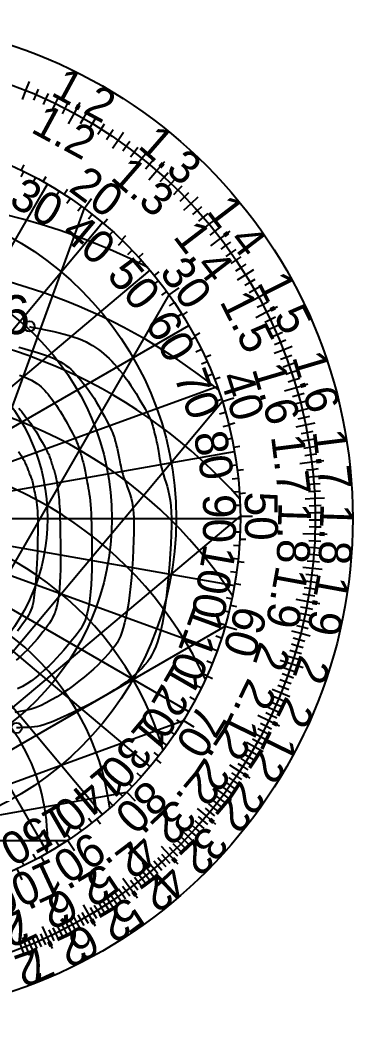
# Model space of a CAD drawing. Header units: metres. Extents: x -58 to 58, y -58 to 58.
# Drawn here: x 19.1 to 57.5, y -57.5 to 57.5 of the extents above; entities that cross this region are included whole.
import ezdxf
from ezdxf.enums import TextEntityAlignment as Align

# ---------------------------------------------------------------- set-up
doc = ezdxf.new("R2010")
doc.units = ezdxf.units.M
for name, color, linetype in [('CUT_REFERENCE', 1, 'Continuous'), ('ENGRAVE_AWA', 4, 'Continuous'), ('ENGRAVE_COMPASS', 5, 'Continuous'), ('ENGRAVE_LOG', 6, 'Continuous'), ('ENGRAVE_POLARS', 3, 'Continuous'), ('ENGRAVE_TEXT', 7, 'Continuous'), ('ENGRAVE_VMG', 2, 'Continuous')]:
    doc.layers.add(name, color=color, linetype=linetype)

msp = doc.modelspace()

# ---------------------------------------------------------------- linework, layer by layer
at = {"layer": 'CUT_REFERENCE'}
for radius in [57.5, 53.18, 44.54, 44.54]:
    msp.add_circle((0, 0), radius, dxfattribs=at)
at = {"layer": 'ENGRAVE_AWA'}
for p, q in [((0, 0), (22.27, 38.57)), ((0, -37.12), (26.53, 35.78)), ((0, 0), (28.63, 34.12)), ((0, 0), (34.12, 28.63)), ((0, -37.12), (36.32, 25.79)), ((0, 0), (38.57, 22.27)), ((0, 0), (41.85, 15.23)), ((0, -37.12), (42.45, 13.48)), ((0, 0), (43.86, 7.73)), ((0, -37.12), (44.54, 0.26)), ((0, 0), (44.54, 0)), ((0, 0), (43.86, -7.73)), ((0, 0), (41.85, -15.23)), ((0, 0), (38.57, -22.27)), ((0, 0), (34.12, -28.63)), ((0, 0), (28.63, -34.12)), ((0, 0), (22.27, -38.57)), ((0, -37.12), (42.77, -12.42)), ((0, -37.12), (37.96, -23.3)), ((0, -37.12), (31.41, -31.58)), ((0, -37.12), (24.62, -37.12))]:
    msp.add_line(p, q, dxfattribs=at)
for radius in [37.12, 29.69, 22.27]:
    msp.add_circle((0, 0), radius, dxfattribs=at)
for radius, start, end in [(74.23, 62.8732, 117.1268), (66.81, 51.0576, 128.9424), (59.39, 41.4908, 138.5092), (51.96, 32.8783, 147.1217), (44.54, 24.6243, 155.3757), (37.12, 16.2602, 163.7398), (29.69, 7.1808, 172.8192), (22.27, 356.1774, 183.8226)]:
    msp.add_arc((0, -37.12), radius, start, end, dxfattribs=at)
at = {"layer": 'ENGRAVE_COMPASS'}
for p, q in [((19.27, 40.16), (19.57, 40.79)), ((19.22, 39.4), (19.53, 40.03)), ((20.58, 38.71), (20.91, 39.33)), ((21.78, 38.85), (22.13, 39.46)), ((21.57, 37.36), (22.27, 38.57)), ((24.21, 37.39), (24.59, 37.97)), ((23.23, 37.18), (23.6, 37.77)), ((24.52, 36.35), (24.91, 36.93)), ((26.53, 35.78), (27.36, 36.9)), ((25.77, 35.47), (26.18, 36.03)), ((26.99, 34.55), (27.42, 35.1)), ((28.74, 34.02), (29.19, 34.56)), ((27.73, 33.05), (28.63, 34.12)), ((29.33, 32.58), (29.8, 33.1)), ((30.84, 32.14), (31.32, 32.65)), ((30.45, 31.54), (30.94, 32.04)), ((31.54, 30.45), (32.04, 30.94)), ((32.8, 30.13), (33.32, 30.61)), ((32.58, 29.33), (33.1, 29.8)), ((33.05, 27.73), (34.12, 28.63)), ((34.63, 28.01), (35.17, 28.45)), ((34.55, 26.99), (35.1, 27.42)), ((36.32, 25.79), (37.46, 26.6)), ((35.47, 25.77), (36.03, 26.18)), ((36.35, 24.52), (36.93, 24.91)), ((37.18, 23.23), (37.77, 23.6)), ((37.86, 23.47), (38.45, 23.84)), ((37.36, 21.57), (38.57, 22.27)), ((38.71, 20.58), (39.33, 20.91)), ((39.24, 21.06), (39.86, 21.4)), ((39.4, 19.22), (40.03, 19.53)), ((40.47, 18.59), (41.11, 18.88)), ((40.05, 17.83), (40.69, 18.12)), ((40.65, 16.42), (41.3, 16.68)), ((41.54, 16.06), (42.2, 16.31)), ((40.54, 14.75), (41.85, 15.23)), ((42.45, 13.48), (43.79, 13.9)), ((41.69, 13.55), (42.36, 13.76)), ((42.14, 12.08), (42.81, 12.28)), ((42.54, 10.61), (43.22, 10.78)), ((43.2, 10.86), (43.88, 11.03)), ((42.88, 9.11), (43.57, 9.26)), ((43.78, 8.21), (44.46, 8.34)), ((42.48, 7.49), (43.86, 7.73)), ((43.41, 6.1), (44.11, 6.2)), ((43.6, 4.58), (44.3, 4.66)), ((44.19, 5.56), (44.89, 5.65)), ((43.73, 3.06), (44.43, 3.11)), ((44.45, 2.9), (45.14, 2.95)), ((43.81, 1.53), (44.51, 1.55)), ((43.14, 0), (44.54, 0)), ((44.54, 0.26), (45.94, 0.26)), ((43.81, -1.53), (44.51, -1.55)), ((43.73, -3.06), (44.43, -3.11)), ((44.48, -2.37), (45.18, -2.4)), ((43.6, -4.58), (44.3, -4.66)), ((44.26, -4.96), (44.96, -5.04)), ((43.41, -6.1), (44.11, -6.2)), ((42.48, -7.49), (43.86, -7.73)), ((43.9, -7.5), (44.59, -7.62)), ((42.88, -9.11), (43.57, -9.26)), ((43.4, -9.99), (44.09, -10.15)), ((42.54, -10.61), (43.22, -10.78)), ((42.14, -12.08), (42.81, -12.28)), ((42.77, -12.42), (44.12, -12.81)), ((41.69, -13.55), (42.36, -13.76)), ((40.54, -14.75), (41.85, -15.23)), ((40.65, -16.42), (41.3, -16.68)), ((40.05, -17.83), (40.69, -18.12)), ((40.67, -18.15), (41.31, -18.44)), ((39.4, -19.22), (40.03, -19.53)), ((38.71, -20.58), (39.33, -20.91)), ((37.36, -21.57), (38.57, -22.27)), ((37.18, -23.23), (37.77, -23.6)), ((37.96, -23.3), (39.15, -24.03)), ((36.35, -24.52), (36.93, -24.91)), ((35.47, -25.77), (36.03, -26.18)), ((34.55, -26.99), (35.1, -27.42)), ((33.05, -27.73), (34.12, -28.63)), ((34.81, -27.79), (35.35, -28.23)), ((32.58, -29.33), (33.1, -29.8)), ((31.54, -30.45), (32.04, -30.94)), ((30.45, -31.54), (30.94, -32.04)), ((31.41, -31.58), (32.4, -32.57)), ((27.73, -33.05), (28.63, -34.12)), ((29.33, -32.58), (29.8, -33.1)), ((25.77, -35.47), (26.18, -36.03)), ((26.99, -34.55), (27.42, -35.1)), ((27.96, -34.67), (28.4, -35.22)), ((24.52, -36.35), (24.91, -36.93)), ((21.57, -37.36), (22.27, -38.57)), ((23.23, -37.18), (23.6, -37.77)), ((24.62, -37.12), (25.39, -38.28)), ((20.58, -38.71), (20.91, -39.33)), ((21.51, -39), (21.85, -39.61)), ((19.22, -39.4), (19.53, -40.03)), ((18.72, -40.42), (19.3, -41.69))]:
    msp.add_line(p, q, dxfattribs=at)
at = {"layer": 'ENGRAVE_LOG'}
for p, q in [((19.79, 49.36), (20.21, 50.4)), ((20.95, 48.88), (21.23, 49.52)), ((19.38, 48.32), (19.79, 49.36)), ((20.68, 48.23), (20.95, 48.88)), ((21.8, 47.74), (22.09, 48.37)), ((22.09, 48.37), (22.38, 49.01)), ((23.21, 47.85), (23.52, 48.48)), ((22.9, 47.22), (23.21, 47.85)), ((23.99, 46.68), (24.31, 47.3)), ((24.31, 47.3), (24.63, 47.92)), ((25.38, 46.73), (26.05, 47.96)), ((24.71, 45.5), (25.38, 46.73)), ((26.08, 45.54), (26.43, 46.15)), ((26.43, 46.15), (26.78, 46.75)), ((27.46, 45.54), (27.82, 46.14)), ((27.1, 44.94), (27.46, 45.54)), ((28.09, 44.33), (28.47, 44.92)), ((28.47, 44.92), (28.84, 45.51)), ((29.45, 44.28), (29.84, 44.86)), ((29.07, 43.7), (29.45, 44.28)), ((30.42, 43.62), (31.06, 44.54)), ((29.78, 42.7), (30.42, 43.62)), ((30.95, 42.39), (31.36, 42.95)), ((31.36, 42.95), (31.77, 43.52)), ((32.28, 42.26), (32.7, 42.82)), ((31.85, 41.71), (32.28, 42.26)), ((32.74, 41.02), (33.17, 41.56)), ((33.17, 41.56), (33.61, 42.11)), ((33.6, 40.31), (34.05, 40.85)), ((34.05, 40.85), (34.5, 41.39)), ((34.9, 40.12), (35.82, 41.18)), ((33.98, 39.07), (34.9, 40.12)), ((35.26, 38.87), (35.73, 39.38)), ((35.73, 39.38), (36.2, 39.9)), ((36.54, 38.64), (37.02, 39.14)), ((36.06, 38.13), (36.54, 38.64)), ((37.33, 37.87), (37.82, 38.37)), ((36.84, 37.38), (37.33, 37.87)), ((37.6, 36.61), (38.1, 37.1)), ((38.1, 37.1), (38.6, 37.59)), ((38.84, 36.32), (39.66, 37.09)), ((38.02, 35.56), (38.84, 36.32)), ((39.57, 35.53), (40.09, 36)), ((39.05, 35.07), (39.57, 35.53)), ((39.74, 34.28), (40.27, 34.74)), ((40.27, 34.74), (40.8, 35.19)), ((40.41, 33.48), (40.95, 33.93)), ((40.95, 33.93), (41.49, 34.38)), ((41.61, 33.12), (42.16, 33.55)), ((41.06, 32.68), (41.61, 33.12)), ((41.14, 31.45), (42.25, 32.3)), ((42.25, 32.3), (43.36, 33.15)), ((42.31, 31.05), (42.87, 31.47)), ((42.87, 31.47), (43.43, 31.88)), ((42.9, 30.23), (43.47, 30.64)), ((43.47, 30.64), (44.04, 31.04)), ((44.05, 29.8), (44.63, 30.19)), ((43.47, 29.41), (44.05, 29.8)), ((44.02, 28.57), (44.61, 28.96)), ((44.61, 28.96), (45.19, 29.34)), ((44.19, 27.52), (45.14, 28.11)), ((45.14, 28.11), (46.1, 28.7)), ((45.66, 27.26), (46.26, 27.62)), ((45.06, 26.9), (45.66, 27.26)), ((46.16, 26.4), (46.77, 26.75)), ((45.56, 26.05), (46.16, 26.4)), ((46.03, 25.21), (46.64, 25.54)), ((46.64, 25.54), (47.26, 25.88)), ((46.49, 24.36), (47.11, 24.68)), ((47.11, 24.68), (47.73, 25.01)), ((47.55, 23.82), (48.8, 24.44)), ((46.3, 23.19), (47.55, 23.82)), ((47.97, 22.95), (48.6, 23.25)), ((47.34, 22.65), (47.97, 22.95)), ((47.74, 21.79), (48.38, 22.08)), ((48.38, 22.08), (49.01, 22.37)), ((48.12, 20.94), (48.77, 21.21)), ((48.77, 21.21), (49.41, 21.49)), ((48.49, 20.08), (49.13, 20.34)), ((49.13, 20.34), (49.78, 20.61)), ((49.49, 19.47), (50.53, 19.88)), ((48.44, 19.06), (49.49, 19.47)), ((49.16, 18.36), (49.82, 18.6)), ((49.82, 18.6), (50.48, 18.85)), ((49.48, 17.5), (50.14, 17.73)), ((50.14, 17.73), (50.8, 17.96)), ((49.77, 16.64), (50.44, 16.86)), ((50.44, 16.86), (51.1, 17.08)), ((50.72, 15.99), (51.39, 16.2)), ((49.64, 14.72), (50.99, 15.12)), ((50.05, 15.78), (50.72, 15.99)), ((50.99, 15.12), (52.33, 15.52)), ((50.56, 14.06), (51.24, 14.25)), ((51.24, 14.25), (51.91, 14.44)), ((50.79, 13.21), (51.47, 13.38)), ((51.47, 13.38), (52.15, 13.56)), ((51.69, 12.52), (52.37, 12.68)), ((51.01, 12.35), (51.69, 12.52)), ((51.2, 11.5), (51.89, 11.65)), ((51.89, 11.65), (52.57, 11.81)), ((50.98, 10.56), (52.07, 10.79)), ((52.07, 10.79), (53.17, 11.02)), ((51.56, 9.8), (52.24, 9.93)), ((52.24, 9.93), (52.93, 10.06)), ((51.71, 8.95), (52.4, 9.07)), ((51.85, 8.11), (52.54, 8.22)), ((52.4, 9.07), (53.09, 9.19)), ((52.54, 8.22), (53.23, 8.33)), ((51.97, 7.27), (52.67, 7.37)), ((52.67, 7.37), (53.36, 7.46)), ((51.39, 6.34), (52.78, 6.52)), ((52.78, 6.52), (54.17, 6.69)), ((52.18, 5.6), (52.88, 5.67)), ((52.26, 4.77), (52.96, 4.83)), ((52.88, 5.67), (53.57, 5.75)), ((52.96, 4.83), (53.66, 4.89)), ((52.33, 3.94), (53.03, 3.99)), ((53.03, 3.99), (53.73, 4.04)), ((52.01, 2.28), (53.13, 2.33)), ((52.39, 3.11), (53.09, 3.16)), ((53.09, 3.16), (53.79, 3.2)), ((53.13, 2.33), (54.25, 2.37)), ((52.46, 1.48), (53.16, 1.5)), ((53.16, 1.5), (53.86, 1.52)), ((52.48, 0.67), (53.18, 0.68)), ((53.18, 0.68), (53.88, 0.69)), ((52.47, -0.94), (53.17, -0.95)), ((52.48, -0.14), (53.18, -0.14)), ((53.17, -0.95), (53.87, -0.97)), ((53.18, -0.14), (53.88, -0.14)), ((51.75, -1.72), (53.15, -1.76)), ((53.15, -1.76), (54.55, -1.81)), ((52.37, -3.32), (53.07, -3.36)), ((52.42, -2.53), (53.12, -2.56)), ((53.07, -3.36), (53.77, -3.41)), ((53.12, -2.56), (53.82, -2.6)), ((52.32, -4.1), (53.02, -4.16)), ((53.02, -4.16), (53.72, -4.21)), ((51.76, -5.61), (52.87, -5.73)), ((52.25, -4.88), (52.95, -4.94)), ((52.87, -5.73), (53.98, -5.85)), ((52.95, -4.94), (53.65, -5.01)), ((52.09, -6.42), (52.78, -6.5)), ((52.78, -6.5), (53.48, -6.59)), ((51.88, -7.94), (52.57, -8.04)), ((51.99, -7.18), (52.68, -7.28)), ((52.57, -8.04), (53.26, -8.15)), ((52.68, -7.28), (53.37, -7.37)), ((51.76, -8.69), (52.45, -8.8)), ((52.45, -8.8), (53.14, -8.92)), ((50.94, -9.3), (52.31, -9.56)), ((51.49, -10.17), (52.17, -10.3)), ((52.17, -10.3), (52.86, -10.44)), ((52.31, -9.56), (53.69, -9.81)), ((51.34, -10.9), (52.02, -11.05)), ((52.02, -11.05), (52.7, -11.19)), ((51.01, -12.35), (51.69, -12.51)), ((51.18, -11.63), (51.86, -11.78)), ((51.69, -12.51), (52.37, -12.68)), ((51.86, -11.78), (52.54, -11.94)), ((50.42, -12.96), (51.51, -13.24)), ((50.64, -13.77), (51.32, -13.95)), ((51.51, -13.24), (52.59, -13.52)), ((50.45, -14.47), (51.12, -14.67)), ((51.12, -14.67), (51.79, -14.86)), ((51.32, -13.95), (51.99, -14.14)), ((50.03, -15.86), (50.69, -16.07)), ((50.24, -15.17), (50.91, -15.37)), ((50.69, -16.07), (51.36, -16.28)), ((50.91, -15.37), (51.58, -15.57)), ((49.14, -16.32), (50.47, -16.76)), ((49.58, -17.22), (50.24, -17.45)), ((50.47, -16.76), (51.8, -17.2)), ((49.34, -17.89), (50, -18.12)), ((50, -18.12), (50.65, -18.36)), ((50.24, -17.45), (50.9, -17.68)), ((48.84, -19.21), (49.49, -19.46)), ((49.09, -18.55), (49.75, -18.8)), ((49.49, -19.46), (50.14, -19.72)), ((49.75, -18.8), (50.4, -19.04)), ((48.19, -19.7), (49.23, -20.12)), ((48.31, -20.5), (48.96, -20.77)), ((49.23, -20.12), (50.26, -20.54)), ((47.75, -21.77), (48.39, -22.06)), ((48.04, -21.14), (48.68, -21.42)), ((48.68, -21.42), (49.32, -21.7)), ((48.96, -20.77), (49.6, -21.05)), ((46.54, -22.7), (47.8, -23.31)), ((47.46, -22.39), (48.1, -22.69)), ((48.1, -22.69), (48.73, -22.99)), ((48.39, -22.06), (49.03, -22.35)), ((46.87, -23.61), (47.49, -23.93)), ((47.49, -23.93), (48.12, -24.24)), ((47.8, -23.31), (49.06, -23.93)), ((46.24, -24.81), (46.86, -25.14)), ((46.56, -24.22), (47.18, -24.54)), ((46.86, -25.14), (47.48, -25.47)), ((47.18, -24.54), (47.8, -24.86)), ((45.23, -25.78), (46.2, -26.33)), ((45.92, -25.4), (46.54, -25.74)), ((46.2, -26.33), (47.18, -26.89)), ((46.54, -25.74), (47.15, -26.08)), ((44.92, -27.13), (45.52, -27.49)), ((45.26, -26.56), (45.87, -26.91)), ((45.52, -27.49), (46.12, -27.85)), ((45.87, -26.91), (46.47, -27.27)), ((43.29, -28.41), (44.46, -29.18)), ((44.23, -28.24), (44.82, -28.62)), ((44.58, -27.69), (45.18, -28.06)), ((44.82, -28.62), (45.41, -29)), ((45.18, -28.06), (45.77, -28.43)), ((43.15, -29.87), (43.73, -30.26)), ((43.52, -29.33), (44.1, -29.72)), ((44.1, -29.72), (44.68, -30.11)), ((44.46, -29.18), (45.63, -29.94)), ((42.41, -30.91), (42.97, -31.33)), ((42.78, -30.39), (43.35, -30.8)), ((43.35, -30.8), (43.92, -31.2)), ((43.73, -30.26), (44.3, -30.66)), ((41.65, -31.93), (42.2, -32.36)), ((41.69, -31.17), (42.59, -31.85)), ((42.59, -31.85), (43.49, -32.52)), ((42.97, -31.33), (43.54, -31.74)), ((40.87, -32.92), (41.41, -33.36)), ((41.26, -32.43), (41.81, -32.86)), ((41.81, -32.86), (42.36, -33.3)), ((42.2, -32.36), (42.76, -32.78)), ((39.54, -33.44), (40.61, -34.34)), ((39.67, -34.36), (40.2, -34.82)), ((40.47, -33.41), (41.01, -33.86)), ((40.61, -34.34), (41.67, -35.25)), ((41.01, -33.86), (41.55, -34.3)), ((41.41, -33.36), (41.96, -33.8)), ((38.85, -35.28), (39.37, -35.76)), ((39.26, -34.83), (39.78, -35.29)), ((39.78, -35.29), (40.31, -35.76)), ((40.2, -34.82), (40.73, -35.28)), ((37.59, -36.62), (38.09, -37.11)), ((37.71, -35.89), (38.52, -36.66)), ((38.43, -35.74), (38.95, -36.21)), ((38.52, -36.66), (39.33, -37.44)), ((38.95, -36.21), (39.46, -36.69)), ((39.37, -35.76), (39.88, -36.23)), ((35.4, -37.79), (36.35, -38.81)), ((36.31, -37.89), (36.79, -38.4)), ((36.74, -37.47), (37.23, -37.97)), ((37.17, -37.05), (37.66, -37.54)), ((37.66, -37.54), (38.16, -38.04)), ((38.09, -37.11), (38.6, -37.6)), ((35.44, -38.71), (35.91, -39.22)), ((36.35, -38.81), (37.31, -39.84)), ((36.79, -38.4), (37.28, -38.9)), ((37.23, -37.97), (37.72, -38.47)), ((33.39, -39.94), (34.11, -40.8)), ((34.11, -39.88), (34.57, -40.41)), ((34.56, -39.5), (35.02, -40.02)), ((35, -39.11), (35.46, -39.63)), ((35.02, -40.02), (35.48, -40.55)), ((35.46, -39.63), (35.93, -40.15)), ((35.91, -39.22), (36.38, -39.74)), ((32.31, -41.36), (32.74, -41.91)), ((32.76, -41), (33.2, -41.54)), ((33.21, -40.63), (33.66, -41.17)), ((33.66, -41.17), (34.1, -41.72)), ((34.11, -40.8), (34.83, -41.66)), ((34.57, -40.41), (35.02, -40.95)), ((30.93, -42.39), (31.35, -42.96)), ((30.98, -41.49), (31.81, -42.62)), ((31.85, -41.71), (32.28, -42.26)), ((32.28, -42.26), (32.7, -42.82)), ((32.74, -41.91), (33.17, -42.46)), ((33.2, -41.54), (33.64, -42.09)), ((28.84, -43.34), (29.46, -44.27)), ((29.54, -43.37), (29.94, -43.95)), ((30.01, -43.05), (30.41, -43.63)), ((30.41, -43.63), (30.81, -44.2)), ((30.47, -42.73), (30.88, -43.3)), ((30.88, -43.3), (31.29, -43.87)), ((31.35, -42.96), (31.76, -43.52)), ((31.81, -42.62), (32.65, -43.74)), ((26.37, -44.56), (27.08, -45.77)), ((27.67, -44.59), (28.04, -45.19)), ((28.14, -44.3), (28.51, -44.89)), ((28.61, -44), (28.99, -44.58)), ((28.99, -44.58), (29.37, -45.17)), ((29.46, -44.27), (30.09, -45.2)), ((29.94, -43.95), (30.33, -44.53)), ((25.3, -45.98), (25.63, -46.59)), ((25.77, -45.72), (26.12, -46.33)), ((26.25, -45.44), (26.6, -46.05)), ((27.08, -45.77), (27.79, -46.97)), ((27.2, -44.88), (27.56, -45.48)), ((27.56, -45.48), (27.92, -46.08)), ((28.04, -45.19), (28.41, -45.78)), ((28.51, -44.89), (28.89, -45.48)), ((21.64, -47.04), (22.23, -48.31)), ((23.38, -46.98), (23.69, -47.61)), ((23.86, -46.74), (24.18, -47.37)), ((24.14, -46.12), (24.66, -47.11)), ((24.66, -47.11), (25.18, -48.11)), ((24.82, -46.24), (25.15, -46.86)), ((25.15, -46.86), (25.48, -47.47)), ((25.63, -46.59), (25.97, -47.21)), ((26.12, -46.33), (26.46, -46.94)), ((26.6, -46.05), (26.95, -46.66)), ((20.97, -48.11), (21.25, -48.75)), ((21.46, -47.89), (21.74, -48.53)), ((22.42, -47.45), (22.72, -48.08)), ((22.72, -48.08), (23.02, -48.72)), ((22.9, -47.22), (23.21, -47.85)), ((23.21, -47.85), (23.51, -48.48)), ((23.69, -47.61), (24, -48.24)), ((24.18, -47.37), (24.5, -47.99)), ((19.04, -48.9), (19.29, -49.56)), ((19.37, -48.32), (19.78, -49.36)), ((19.78, -49.36), (20.2, -50.4)), ((20.01, -48.52), (20.27, -49.16)), ((20.27, -49.16), (20.54, -49.81)), ((20.49, -48.31), (20.76, -48.96)), ((20.76, -48.96), (21.04, -49.6)), ((21.25, -48.75), (21.53, -49.39)), ((21.74, -48.53), (22.03, -49.17)), ((22.23, -48.31), (22.82, -49.58)), ((19.29, -49.56), (19.55, -50.21))]:
    msp.add_line(p, q, dxfattribs=at)
at = {"layer": 'ENGRAVE_POLARS'}
for p, q in [((20.18, 22.15), (20.48, 22.08)), ((20.48, 22.08), (20.87, 22)), ((20.87, 22), (21.33, 21.9)), ((21.33, 21.9), (21.85, 21.79)), ((21.85, 21.79), (22.41, 21.68)), ((22.41, 21.68), (23, 21.55)), ((23, 21.55), (23.6, 21.41)), ((23.6, 21.41), (24.2, 21.26)), ((24.2, 21.26), (24.79, 21.1)), ((24.79, 21.1), (25.35, 20.93)), ((25.35, 20.93), (25.86, 20.75)), ((25.86, 20.75), (26.32, 20.56)), ((18.98, 19.76), (19.55, 19.6)), ((19.55, 19.6), (20.14, 19.43)), ((26.32, 20.56), (26.73, 20.36)), ((26.73, 20.36), (27.11, 20.16)), ((27.11, 20.16), (27.47, 19.95)), ((27.47, 19.95), (27.82, 19.73)), ((27.82, 19.73), (28.15, 19.49)), ((20.14, 19.43), (20.74, 19.26)), ((20.74, 19.26), (21.34, 19.07)), ((21.34, 19.07), (21.92, 18.88)), ((21.92, 18.88), (22.47, 18.68)), ((22.47, 18.68), (22.96, 18.48)), ((22.96, 18.48), (23.39, 18.27)), ((28.15, 19.49), (28.47, 19.25)), ((28.47, 19.25), (28.78, 19)), ((28.78, 19), (29.09, 18.73)), ((29.09, 18.73), (29.39, 18.44)), ((29.39, 18.44), (29.68, 18.14)), ((23.39, 18.27), (23.76, 18.07)), ((23.76, 18.07), (24.09, 17.86)), ((24.09, 17.86), (24.4, 17.65)), ((24.4, 17.65), (24.69, 17.44)), ((24.69, 17.44), (24.95, 17.21)), ((29.68, 18.14), (29.98, 17.82)), ((29.98, 17.82), (30.29, 17.49)), ((30.29, 17.49), (30.6, 17.12)), ((19.05, 16.55), (19.56, 16.35)), ((19.56, 16.35), (20.02, 16.15)), ((20.02, 16.15), (20.42, 15.95)), ((24.95, 17.21), (25.2, 16.98)), ((25.2, 16.98), (25.44, 16.74)), ((25.44, 16.74), (25.67, 16.49)), ((25.67, 16.49), (25.89, 16.23)), ((25.89, 16.23), (26.12, 15.96)), ((30.6, 17.12), (30.92, 16.72)), ((30.92, 16.72), (31.24, 16.28)), ((31.24, 16.28), (31.57, 15.83)), ((20.42, 15.95), (20.75, 15.76)), ((20.75, 15.76), (21.05, 15.56)), ((21.05, 15.56), (21.31, 15.37)), ((21.31, 15.37), (21.55, 15.17)), ((21.55, 15.17), (21.77, 14.97)), ((21.77, 14.97), (21.97, 14.77)), ((26.12, 15.96), (26.36, 15.66)), ((26.36, 15.66), (26.6, 15.36)), ((26.6, 15.36), (26.85, 15.02)), ((26.85, 15.02), (27.11, 14.66)), ((31.57, 15.83), (31.88, 15.35)), ((31.88, 15.35), (32.19, 14.88)), ((21.97, 14.77), (22.16, 14.55)), ((22.16, 14.55), (22.34, 14.33)), ((22.34, 14.33), (22.51, 14.1)), ((22.51, 14.1), (22.7, 13.86)), ((22.7, 13.86), (22.88, 13.6)), ((27.11, 14.66), (27.37, 14.27)), ((27.37, 14.27), (27.64, 13.86)), ((27.64, 13.86), (27.89, 13.44)), ((32.19, 14.88), (32.49, 14.4)), ((32.49, 14.4), (32.78, 13.93)), ((32.78, 13.93), (33.05, 13.47)), ((18.96, 12.73), (19.12, 12.55)), ((22.88, 13.6), (23.09, 13.33)), ((23.09, 13.33), (23.3, 13.03)), ((23.3, 13.03), (23.52, 12.71)), ((23.52, 12.71), (23.73, 12.37)), ((27.89, 13.44), (28.15, 13.01)), ((28.15, 13.01), (28.39, 12.58)), ((33.05, 13.47), (33.3, 13.04)), ((33.3, 13.04), (33.53, 12.64)), ((19.12, 12.55), (19.28, 12.36)), ((19.28, 12.36), (19.43, 12.16)), ((19.43, 12.16), (19.59, 11.96)), ((19.59, 11.96), (19.75, 11.74)), ((19.75, 11.74), (19.93, 11.51)), ((19.93, 11.51), (20.12, 11.26)), ((23.73, 12.37), (23.95, 12.01)), ((23.95, 12.01), (24.17, 11.64)), ((24.17, 11.64), (24.38, 11.27)), ((28.39, 12.58), (28.62, 12.16)), ((28.62, 12.16), (28.85, 11.76)), ((28.85, 11.76), (29.05, 11.38)), ((33.53, 12.64), (33.73, 12.28)), ((33.73, 12.28), (33.9, 11.95)), ((33.9, 11.95), (34.05, 11.65)), ((34.05, 11.65), (34.17, 11.38)), ((20.12, 11.26), (20.31, 10.98)), ((20.31, 10.98), (20.51, 10.69)), ((20.51, 10.69), (20.71, 10.38)), ((20.71, 10.38), (20.91, 10.07)), ((24.38, 11.27), (24.59, 10.9)), ((24.59, 10.9), (24.79, 10.53)), ((24.79, 10.53), (24.97, 10.18)), ((29.05, 11.38), (29.24, 11.02)), ((29.24, 11.02), (29.4, 10.7)), ((29.4, 10.7), (29.54, 10.41)), ((29.54, 10.41), (29.67, 10.15)), ((34.17, 11.38), (34.27, 11.13)), ((34.27, 11.13), (34.35, 10.89)), ((34.35, 10.89), (34.42, 10.66)), ((34.42, 10.66), (34.48, 10.44)), ((34.48, 10.44), (34.54, 10.23)), ((20.91, 10.07), (21.1, 9.75)), ((21.1, 9.75), (21.29, 9.43)), ((21.29, 9.43), (21.47, 9.12)), ((24.97, 10.18), (25.15, 9.85)), ((25.15, 9.85), (25.3, 9.54)), ((25.3, 9.54), (25.45, 9.26)), ((25.45, 9.26), (25.57, 9.01)), ((29.67, 10.15), (29.77, 9.91)), ((29.77, 9.91), (29.85, 9.69)), ((29.85, 9.69), (29.93, 9.48)), ((29.93, 9.48), (29.99, 9.29)), ((29.99, 9.29), (30.04, 9.1)), ((34.54, 10.23), (34.59, 10.01)), ((34.59, 10.01), (34.64, 9.79)), ((34.64, 9.79), (34.69, 9.56)), ((34.69, 9.56), (34.76, 9.31)), ((34.76, 9.31), (34.82, 9.07)), ((21.47, 9.12), (21.65, 8.82)), ((21.65, 8.82), (21.8, 8.54)), ((21.8, 8.54), (21.95, 8.28)), ((21.95, 8.28), (22.08, 8.04)), ((25.57, 9.01), (25.67, 8.78)), ((25.67, 8.78), (25.76, 8.58)), ((25.76, 8.58), (25.83, 8.38)), ((25.83, 8.38), (25.9, 8.2)), ((25.9, 8.2), (25.95, 8.03)), ((30.04, 9.1), (30.09, 8.91)), ((30.09, 8.91), (30.14, 8.72)), ((30.14, 8.72), (30.19, 8.53)), ((30.19, 8.53), (30.24, 8.33)), ((30.24, 8.33), (30.3, 8.12)), ((30.3, 8.12), (30.35, 7.91)), ((34.82, 9.07), (34.87, 8.84)), ((34.87, 8.84), (34.92, 8.62)), ((34.92, 8.62), (34.96, 8.41)), ((34.96, 8.41), (35, 8.2)), ((35, 8.2), (35.03, 7.98)), ((18.94, 7.72), (19.09, 7.48)), ((19.09, 7.48), (19.23, 7.25)), ((19.23, 7.25), (19.36, 7.04)), ((19.36, 7.04), (19.46, 6.86)), ((22.08, 8.04), (22.19, 7.82)), ((22.19, 7.82), (22.29, 7.63)), ((22.29, 7.63), (22.37, 7.45)), ((22.37, 7.45), (22.45, 7.29)), ((22.45, 7.29), (22.51, 7.13)), ((22.51, 7.13), (22.56, 6.99)), ((22.56, 6.99), (22.61, 6.85)), ((25.95, 8.03), (26, 7.87)), ((26, 7.87), (26.05, 7.71)), ((26.05, 7.71), (26.09, 7.55)), ((26.09, 7.55), (26.13, 7.38)), ((26.13, 7.38), (26.18, 7.21)), ((26.18, 7.21), (26.23, 7.03)), ((26.23, 7.03), (26.28, 6.85)), ((30.35, 7.91), (30.4, 7.71)), ((30.4, 7.71), (30.44, 7.52)), ((30.44, 7.52), (30.48, 7.33)), ((30.48, 7.33), (30.51, 7.15)), ((30.51, 7.15), (30.54, 6.96)), ((30.54, 6.96), (30.58, 6.76)), ((35.03, 7.98), (35.07, 7.74)), ((35.07, 7.74), (35.11, 7.5)), ((35.11, 7.5), (35.15, 7.22)), ((35.15, 7.22), (35.2, 6.93)), ((35.2, 6.93), (35.26, 6.6)), ((19.46, 6.86), (19.56, 6.69)), ((19.56, 6.69), (19.64, 6.54)), ((19.64, 6.54), (19.71, 6.4)), ((19.71, 6.4), (19.77, 6.27)), ((19.77, 6.27), (19.82, 6.14)), ((19.82, 6.14), (19.87, 6.02)), ((19.87, 6.02), (19.92, 5.9)), ((19.92, 5.9), (19.96, 5.78)), ((19.96, 5.78), (20.01, 5.65)), ((22.61, 6.85), (22.66, 6.71)), ((22.66, 6.71), (22.7, 6.57)), ((22.7, 6.57), (22.74, 6.43)), ((22.74, 6.43), (22.79, 6.28)), ((22.79, 6.28), (22.84, 6.12)), ((22.84, 6.12), (22.89, 5.96)), ((22.89, 5.96), (22.94, 5.82)), ((22.94, 5.82), (22.99, 5.68)), ((26.28, 6.85), (26.33, 6.68)), ((26.33, 6.68), (26.38, 6.51)), ((26.38, 6.51), (26.42, 6.35)), ((26.42, 6.35), (26.46, 6.19)), ((26.46, 6.19), (26.5, 6.03)), ((26.5, 6.03), (26.54, 5.85)), ((26.54, 5.85), (26.58, 5.67)), ((30.58, 6.76), (30.62, 6.54)), ((30.62, 6.54), (30.66, 6.31)), ((30.66, 6.31), (30.72, 6.05)), ((30.72, 6.05), (30.78, 5.76)), ((30.78, 5.76), (30.85, 5.44)), ((35.26, 6.6), (35.33, 6.23)), ((35.33, 6.23), (35.42, 5.84)), ((35.42, 5.84), (35.53, 5.45)), ((20.01, 5.65), (20.06, 5.52)), ((20.06, 5.52), (20.11, 5.39)), ((20.11, 5.39), (20.16, 5.25)), ((20.16, 5.25), (20.21, 5.12)), ((20.21, 5.12), (20.26, 5)), ((20.26, 5), (20.31, 4.88)), ((20.31, 4.88), (20.36, 4.76)), ((20.36, 4.76), (20.4, 4.64)), ((20.4, 4.64), (20.45, 4.51)), ((22.99, 5.68), (23.04, 5.54)), ((23.04, 5.54), (23.09, 5.4)), ((23.09, 5.4), (23.13, 5.26)), ((23.13, 5.26), (23.17, 5.11)), ((23.17, 5.11), (23.21, 4.95)), ((23.21, 4.95), (23.25, 4.77)), ((23.25, 4.77), (23.29, 4.58)), ((26.58, 5.67), (26.62, 5.47)), ((26.62, 5.47), (26.66, 5.24)), ((26.66, 5.24), (26.7, 4.99)), ((26.7, 4.99), (26.75, 4.72)), ((26.75, 4.72), (26.8, 4.42)), ((30.85, 5.44), (30.95, 5.1)), ((30.95, 5.1), (31.06, 4.76)), ((31.06, 4.76), (31.19, 4.41)), ((35.53, 5.45), (35.65, 5.05)), ((35.65, 5.05), (35.79, 4.63)), ((35.79, 4.63), (35.93, 4.19)), ((20.45, 4.51), (20.49, 4.37)), ((20.49, 4.37), (20.53, 4.21)), ((20.53, 4.21), (20.57, 4.04)), ((20.57, 4.04), (20.62, 3.86)), ((20.62, 3.86), (20.66, 3.64)), ((20.66, 3.64), (20.71, 3.42)), ((23.29, 4.58), (23.33, 4.36)), ((23.33, 4.36), (23.37, 4.12)), ((23.37, 4.12), (23.4, 3.87)), ((23.4, 3.87), (23.44, 3.61)), ((23.44, 3.61), (23.47, 3.34)), ((26.8, 4.42), (26.85, 4.13)), ((26.85, 4.13), (26.91, 3.83)), ((26.91, 3.83), (26.97, 3.51)), ((26.97, 3.51), (27.03, 3.18)), ((31.19, 4.41), (31.34, 4.05)), ((31.34, 4.05), (31.48, 3.67)), ((31.48, 3.67), (31.63, 3.27)), ((35.93, 4.19), (36.07, 3.73)), ((36.07, 3.73), (36.2, 3.23)), ((20.71, 3.42), (20.75, 3.19)), ((20.75, 3.19), (20.8, 2.96)), ((20.8, 2.96), (20.85, 2.72)), ((20.85, 2.72), (20.9, 2.46)), ((20.9, 2.46), (20.95, 2.19)), ((23.47, 3.34), (23.51, 3.07)), ((23.51, 3.07), (23.54, 2.78)), ((23.54, 2.78), (23.58, 2.47)), ((23.58, 2.47), (23.61, 2.14)), ((27.03, 3.18), (27.09, 2.83)), ((27.09, 2.83), (27.14, 2.45)), ((27.14, 2.45), (27.2, 2.04)), ((31.63, 3.27), (31.78, 2.83)), ((31.78, 2.83), (31.91, 2.36)), ((31.91, 2.36), (32.03, 1.84)), ((36.2, 3.23), (36.32, 2.68)), ((36.32, 2.68), (36.42, 2.1)), ((20.95, 2.19), (20.99, 1.89)), ((20.99, 1.89), (21.04, 1.58)), ((21.04, 1.58), (21.07, 1.23)), ((21.07, 1.23), (21.1, 0.86)), ((23.61, 2.14), (23.63, 1.78)), ((23.63, 1.78), (23.66, 1.39)), ((23.66, 1.39), (23.68, 0.97)), ((27.2, 2.04), (27.24, 1.6)), ((27.24, 1.6), (27.28, 1.11)), ((32.03, 1.84), (32.12, 1.28)), ((32.12, 1.28), (32.19, 0.67)), ((36.42, 2.1), (36.5, 1.46)), ((36.5, 1.46), (36.55, 0.76)), ((21.1, 0.86), (21.12, 0.45)), ((21.12, 0.45), (21.14, 0)), ((21.14, 0), (21.14, -0.51)), ((23.68, 0.97), (23.7, 0.51)), ((23.7, 0.51), (23.71, 0)), ((23.71, 0), (23.72, -0.57)), ((27.28, 1.11), (27.31, 0.58)), ((27.31, 0.58), (27.33, 0)), ((27.33, 0), (27.35, -0.66)), ((32.19, 0.67), (32.23, 0)), ((32.23, 0), (32.24, -0.76)), ((36.55, 0.76), (36.57, 0)), ((36.57, 0), (36.57, -0.86)), ((21.14, -0.51), (21.14, -1.08)), ((21.14, -1.08), (21.14, -1.71)), ((23.72, -0.57), (23.73, -1.22)), ((27.35, -0.66), (27.36, -1.41)), ((32.24, -0.76), (32.23, -1.63)), ((36.57, -0.86), (36.54, -1.84)), ((21.14, -1.71), (21.13, -2.38)), ((23.73, -1.22), (23.75, -1.94)), ((23.75, -1.94), (23.76, -2.7)), ((27.36, -1.41), (27.37, -2.23)), ((27.37, -2.23), (27.38, -3.1)), ((32.23, -1.63), (32.21, -2.58)), ((36.54, -1.84), (36.49, -2.92)), ((21.12, -3.07), (21.1, -3.78)), ((21.13, -2.38), (21.12, -3.07)), ((23.76, -2.7), (23.77, -3.49)), ((27.38, -3.1), (27.39, -4.01)), ((32.21, -2.58), (32.17, -3.59)), ((36.49, -2.92), (36.43, -4.07)), ((21.07, -4.5), (21.05, -5.19)), ((21.1, -3.78), (21.07, -4.5)), ((23.77, -3.49), (23.78, -4.29)), ((23.78, -4.29), (23.77, -5.1)), ((27.39, -4.01), (27.38, -4.94)), ((32.17, -3.59), (32.11, -4.65)), ((36.43, -4.07), (36.35, -5.26)), ((21.05, -5.19), (21.01, -5.87)), ((23.77, -5.1), (23.76, -5.89)), ((27.38, -4.94), (27.37, -5.87)), ((32.04, -5.72), (31.95, -6.8)), ((32.11, -4.65), (32.04, -5.72)), ((36.35, -5.26), (36.25, -6.48)), ((20.97, -6.5), (20.93, -7.08)), ((21.01, -5.87), (20.97, -6.5)), ((23.74, -6.65), (23.71, -7.37)), ((23.76, -5.89), (23.74, -6.65)), ((27.34, -6.78), (27.3, -7.65)), ((27.37, -5.87), (27.34, -6.78)), ((31.95, -6.8), (31.85, -7.85)), ((36.25, -6.48), (36.14, -7.69)), ((20.88, -7.6), (20.83, -8.05)), ((20.93, -7.08), (20.88, -7.6)), ((23.66, -8.02), (23.6, -8.59)), ((23.71, -7.37), (23.66, -8.02)), ((27.3, -7.65), (27.25, -8.46)), ((31.85, -7.85), (31.74, -8.86)), ((36.14, -7.69), (36.01, -8.87)), ((20.71, -9.15), (20.67, -9.46)), ((20.75, -8.82), (20.71, -9.15)), ((20.79, -8.46), (20.75, -8.82)), ((20.83, -8.05), (20.79, -8.46)), ((23.53, -9.09), (23.46, -9.53)), ((23.6, -8.59), (23.53, -9.09)), ((27.25, -8.46), (27.17, -9.21)), ((31.74, -8.86), (31.61, -9.8)), ((36.01, -8.87), (35.87, -10.01)), ((20.47, -10.29), (20.36, -10.56)), ((20.55, -10.02), (20.47, -10.29)), ((20.62, -9.74), (20.55, -10.02)), ((20.67, -9.46), (20.62, -9.74)), ((23.3, -10.28), (23.21, -10.6)), ((23.39, -9.93), (23.3, -10.28)), ((23.46, -9.53), (23.39, -9.93)), ((27.08, -9.86), (26.98, -10.42)), ((27.17, -9.21), (27.08, -9.86)), ((31.61, -9.8), (31.47, -10.65)), ((35.87, -10.01), (35.71, -11.07)), ((19.88, -11.48), (19.66, -11.83)), ((20.08, -11.15), (19.88, -11.48)), ((20.23, -10.85), (20.08, -11.15)), ((20.36, -10.56), (20.23, -10.85)), ((22.84, -11.47), (22.68, -11.76)), ((22.98, -11.19), (22.84, -11.47)), ((23.1, -10.9), (22.98, -11.19)), ((23.21, -10.6), (23.1, -10.9)), ((26.74, -11.34), (26.61, -11.73)), ((26.86, -10.91), (26.74, -11.34)), ((26.98, -10.42), (26.86, -10.91)), ((31.32, -11.4), (31.17, -12.04)), ((31.47, -10.65), (31.32, -11.4)), ((35.71, -11.07), (35.54, -12.03)), ((19.12, -12.59), (18.81, -12.98)), ((19.4, -12.2), (19.12, -12.59)), ((19.66, -11.83), (19.4, -12.2)), ((22.28, -12.37), (22.03, -12.72)), ((22.49, -12.06), (22.28, -12.37)), ((22.68, -11.76), (22.49, -12.06)), ((26.29, -12.4), (26.11, -12.71)), ((26.46, -12.08), (26.29, -12.4)), ((26.61, -11.73), (26.46, -12.08)), ((31.01, -12.61), (30.85, -13.11)), ((31.17, -12.04), (31.01, -12.61)), ((35.54, -12.03), (35.35, -12.87)), ((21.44, -13.49), (21.11, -13.89)), ((21.75, -13.09), (21.44, -13.49)), ((22.03, -12.72), (21.75, -13.09)), ((25.43, -13.63), (25.16, -13.97)), ((25.68, -13.31), (25.43, -13.63)), ((25.91, -13.01), (25.68, -13.31)), ((26.11, -12.71), (25.91, -13.01)), ((30.68, -13.56), (30.5, -13.96)), ((30.85, -13.11), (30.68, -13.56)), ((35.16, -13.59), (34.96, -14.22)), ((35.35, -12.87), (35.16, -13.59)), ((20.36, -14.72), (19.96, -15.14)), ((20.74, -14.31), (20.36, -14.72)), ((21.11, -13.89), (20.74, -14.31)), ((24.51, -14.76), (24.15, -15.19)), ((24.85, -14.35), (24.51, -14.76)), ((25.16, -13.97), (24.85, -14.35)), ((30.08, -14.67), (29.83, -15.01)), ((30.3, -14.33), (30.08, -14.67)), ((30.5, -13.96), (30.3, -14.33)), ((34.77, -14.78), (34.56, -15.28)), ((34.96, -14.22), (34.77, -14.78)), ((19.11, -15.95), (18.67, -16.33)), ((19.54, -15.55), (19.11, -15.95)), ((19.96, -15.14), (19.54, -15.55)), ((23.32, -16.1), (22.88, -16.56)), ((23.75, -15.64), (23.32, -16.1)), ((24.15, -15.19), (23.75, -15.64)), ((28.9, -16.06), (28.52, -16.47)), ((29.25, -15.69), (28.9, -16.06)), ((29.56, -15.35), (29.25, -15.69)), ((29.83, -15.01), (29.56, -15.35)), ((34.33, -15.73), (34.09, -16.14)), ((34.56, -15.28), (34.33, -15.73)), ((22.41, -17.02), (21.93, -17.47)), ((22.88, -16.56), (22.41, -17.02)), ((28.08, -16.9), (27.59, -17.36)), ((28.52, -16.47), (28.08, -16.9)), ((33.52, -16.89), (33.18, -17.25)), ((33.82, -16.53), (33.52, -16.89)), ((34.09, -16.14), (33.82, -16.53)), ((20.93, -18.32), (20.41, -18.71)), ((21.43, -17.91), (20.93, -18.32)), ((21.93, -17.47), (21.43, -17.91)), ((26.49, -18.3), (25.89, -18.78)), ((27.06, -17.83), (26.49, -18.3)), ((27.59, -17.36), (27.06, -17.83)), ((32.38, -18), (31.9, -18.42)), ((32.8, -17.62), (32.38, -18)), ((33.18, -17.25), (32.8, -17.62)), ((19.37, -19.37), (18.82, -19.65)), ((19.89, -19.06), (19.37, -19.37)), ((20.41, -18.71), (19.89, -19.06)), ((25.27, -19.25), (24.64, -19.71)), ((25.89, -18.78), (25.27, -19.25)), ((30.71, -19.31), (30.01, -19.77)), ((31.35, -18.86), (30.71, -19.31)), ((31.9, -18.42), (31.35, -18.86)), ((23.37, -20.56), (22.74, -20.93)), ((24, -20.15), (23.37, -20.56)), ((24.64, -19.71), (24, -20.15)), ((28.46, -20.69), (27.65, -21.13)), ((29.26, -20.23), (28.46, -20.69)), ((30.01, -19.77), (29.26, -20.23)), ((20.97, -21.78), (20.37, -21.98)), ((21.55, -21.55), (20.97, -21.78)), ((22.13, -21.26), (21.55, -21.55)), ((22.74, -20.93), (22.13, -21.26)), ((26.84, -21.56), (26.03, -21.97)), ((27.65, -21.13), (26.84, -21.56)), ((19.13, -22.26), (18.51, -22.36)), ((19.75, -22.14), (19.13, -22.26)), ((20.37, -21.98), (19.75, -22.14)), ((24.53, -22.69), (23.86, -23)), ((25.26, -22.35), (24.53, -22.69)), ((26.03, -21.97), (25.26, -22.35)), ((19.09, -24.13), (18.71, -24.15)), ((19.45, -24.12), (19.09, -24.13)), ((19.79, -24.11), (19.45, -24.12)), ((20.11, -24.1), (19.79, -24.11)), ((20.43, -24.07), (20.11, -24.1)), ((20.76, -24.04), (20.43, -24.07)), ((21.1, -23.98), (20.76, -24.04)), ((21.46, -23.9), (21.1, -23.98)), ((21.85, -23.79), (21.46, -23.9)), ((22.27, -23.66), (21.85, -23.79)), ((22.74, -23.48), (22.27, -23.66)), ((23.26, -23.26), (22.74, -23.48)), ((23.86, -23), (23.26, -23.26))]:
    msp.add_line(p, q, dxfattribs=at)
at = {"layer": 'ENGRAVE_VMG'}
for centre in [(20.18, 22.15), (18.71, -24.15)]:
    msp.add_circle(centre, 0.6, dxfattribs=at)

# ---------------------------------------------------------------- texts
at = {"layer": 'ENGRAVE_TEXT'}
for s, rotation, p in [('1.2', -28.5052, (26.53, 48.86)), ('1.2', -28.5052, (24.22, 44.61)), ('1.3', -41.0196, (36.49, 41.95)), ('20', -36.5599, (27.97, 37.72)), ('1.3', -41.0196, (33.31, 38.3)), ('30', -30, (21.06, 36.48)), ('1.4', -52.6061, (44.17, 33.77)), ('40', -40, (27.07, 32.27)), ('1.4', -52.6061, (40.33, 30.83)), ('50', -50, (32.27, 27.07)), ('30', -54.6243, (38.29, 27.19)), ('1.5', -63.3929, (49.71, 24.9)), ('1.5', -63.3929, (45.38, 22.73)), ('60', -60, (36.48, 21.06)), ('1.6', -73.4832, (53.31, 15.81)), ('70', -70, (39.58, 14.41)), ('1.6', -73.4832, (48.67, 14.43)), ('40', -72.3884, (44.76, 14.21)), ('80', -80, (41.48, 7.31)), ('1.7', -82.9616, (50.38, 6.22)), ('1.7', -82.9616, (55.18, 6.81)), ('90', -90, (42.12, 0)), ('50', -89.6704, (46.96, 0.27)), ('1.8', -91.8981, (50.73, -1.68)), ('1.8', -91.8981, (55.57, -1.84)), ('100', -100, (41.48, -7.31)), ('1.9', -100.3513, (49.93, -9.12)), ('1.9', -100.3513, (54.7, -9.99)), ('110', -110, (39.58, -14.41)), ('60', -106.194, (45.1, -13.1)), ('2', -108.3708, (48.17, -16)), ('2', -108.3708, (52.77, -17.52)), ('120', -120, (36.48, -21.06)), ('2.1', -115.9989, (45.62, -22.25)), ('2.1', -115.9989, (49.97, -24.37)), ('130', -130, (32.27, -27.07)), ('70', -121.5432, (40.02, -24.57)), ('2.2', -123.2722, (42.44, -27.85)), ('2.2', -123.2722, (46.49, -30.5)), ('140', -140, (27.07, -32.27)), ('2.3', -130.222, (38.76, -32.78)), ('80', -135.1522, (33.12, -33.29)), ('2.3', -130.222, (42.45, -35.9)), ('150', -150, (21.06, -36.48)), ('2.4', -136.876, (34.7, -37.05)), ('90', -146.4427, (25.96, -39.13)), ('2.5', -143.2584, (30.36, -40.68)), ('2.4', -136.876, (38.01, -40.58)), ('100', -155.1522, (19.73, -42.61)), ('2.6', -149.3904, (25.85, -43.69)), ('2.5', -143.2584, (33.26, -44.55)), ('2.7', -155.291, (21.22, -46.11)), ('2.6', -149.3904, (28.31, -47.85)), ('2.8', -160.9769, (16.55, -47.99)), ('2.7', -155.291, (23.24, -50.51)), ('2.8', -160.9769, (18.12, -52.56))]:
    msp.add_text(s, height=3.8, rotation=rotation, dxfattribs=at).set_placement(p, align=Align.MIDDLE_CENTER)
msp.add_text('6', height=4.5, dxfattribs=at).set_placement((18.58, 23.51), align=Align.MIDDLE_CENTER)

doc.saveas('drawing.dxf')
